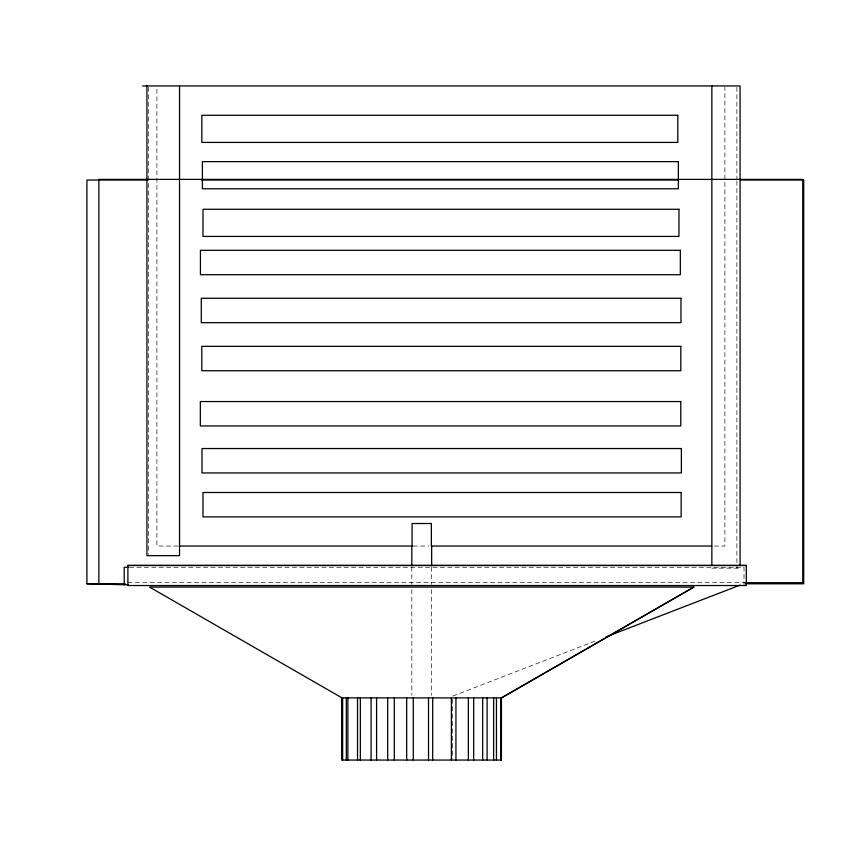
<?xml version="1.0" encoding="UTF-8"?>
<svg xmlns="http://www.w3.org/2000/svg" width="846" height="846" viewBox="0 0 846 846"><rect width="100%" height="100%" fill="white"/><g stroke="black" fill="none" stroke-linecap="round" stroke-linejoin="round"><path stroke-width="0.63" stroke-dasharray="4.23 3.17" d="M452.98 696.004L597.181 640.306M177.977 546.04L156.912 546.04L156.912 87.254M413.176 546.04L428.985 546.04M714.352 546.04L724.895 546.04L724.895 87.254M129.501 567.264L744.015 567.264L744.015 584.829M711.856 568.142L740.081 568.142M127.894 582.693L744.998 582.693M736.908 87.265L736.908 179.743M736.908 181.055L736.908 568.142M452.663 699.208L452.663 758.767M431.65 567.169L431.65 584.332M431.65 589.62L431.65 695.264M411.822 567.169L411.822 584.332M411.822 589.62L411.822 695.264M148.568 87.265L148.568 554.352"/><path stroke-width="1.27" d="M501.424 697.908L693.783 587.071M605.81 636.964L740.155 585.072M142.636 85.943L740.081 85.943L740.081 565.498M147.627 180.039L86.905 180.039L86.905 583.793L128.18 584.829M201.75 180.039L678.291 180.039M740.335 180.039L803.7 180.039L803.7 583.793L745.315 583.793M179.299 546.04L412.108 546.04M711.708 546.04L431.365 546.04L431.365 523.505L412.076 523.505L412.076 546.04M127.894 565.509L746.32 565.509M128.18 567.264L124.225 567.264L124.225 584.829M745.876 582.693L802.759 582.693L802.759 179.384L98.876 179.384L98.876 582.693M86.905 583.793L125.176 583.793M341.35 697.908L501.784 697.908M501.467 760.057L342.017 760.057L342.017 697.908M711.856 85.943L711.856 565.498M501.424 760.057L501.467 697.908L693.942 587.071L149.531 587.071L342.048 697.908L342.038 760.057M500.8 697.908L500.8 760.057M496.443 697.908L496.443 760.057M493.63 697.908L493.63 760.057M487.095 697.908L487.095 760.057M482.685 697.908L482.685 760.057M473.675 697.908L473.675 760.057M468.356 697.908L468.356 760.057M455.941 697.908L455.941 760.057M451.394 697.908L451.394 760.057M432.687 697.908L432.687 760.057M431.65 546.04L431.65 565.847M428.51 697.908L428.51 760.057M413.292 697.908L413.292 760.057M411.822 546.04L411.822 565.847M406.683 697.908L406.683 760.057M394.289 697.908L394.289 760.057M387.69 697.908L387.69 760.057M376.586 697.908L376.586 760.057M371.087 697.908L371.087 760.057M360.343 697.908L360.343 760.057M357.52 697.908L357.52 760.057M347.886 697.908L347.886 760.057M346.331 697.908L346.331 760.057M342.651 697.908L342.651 760.057M179.532 85.943L179.532 555.663L146.929 555.663L146.929 85.943M677.805 115.278L201.834 115.278L201.834 142.414L677.805 142.414L677.805 115.278M678.365 161.639L202.395 161.639L202.395 188.774L678.365 188.774L678.365 161.639M678.957 209.279L202.987 209.279L202.987 236.415L678.957 236.415L678.957 209.279M680.332 250.31L200.428 250.31L200.428 274.707L680.332 274.707L680.332 250.31M680.977 298.268L201.295 298.268L201.295 322.664L680.977 322.664L680.977 298.268M680.829 346.352L201.803 346.352L201.803 370.749L680.829 370.749L680.829 346.352M680.776 401.554L200.333 401.554L200.333 425.95L680.776 425.95L680.776 401.554M681.379 448.539L202.014 448.539L202.014 472.935L681.379 472.935L681.379 448.539M681.146 492.499L202.987 492.499L202.987 516.895L681.146 516.895L681.146 492.499M746.32 565.403L127.894 565.403L127.894 585.538L746.32 585.538L746.32 565.403"/></g></svg>
